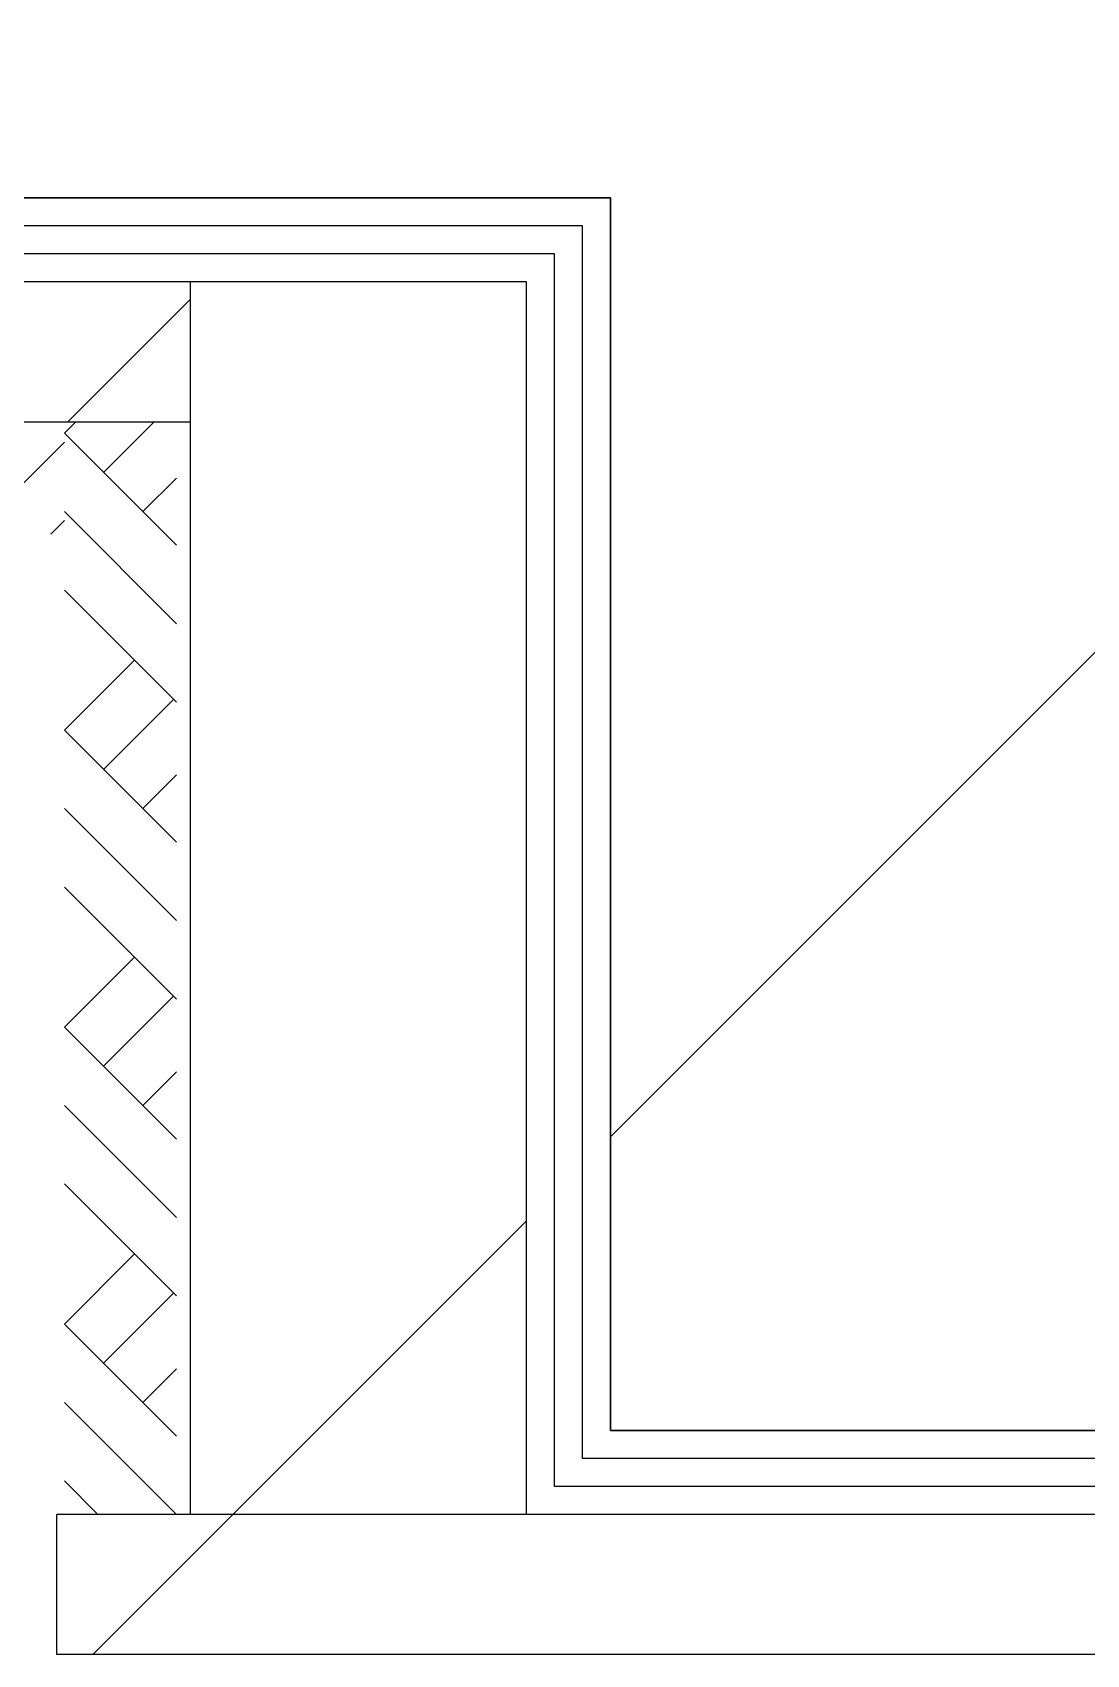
# Model space of a CAD drawing. Header units: metres. Extents: x -29254 to 67342, y -13190 to 112674.
# Drawn here: x -22169 to -19658, y 67822 to 71685 of the extents above; entities that cross this region are included whole.
import ezdxf

# ---------------------------------------------------------------- set-up
doc = ezdxf.new("R2010")
doc.units = ezdxf.units.M
doc.layers.add('PUB_HATCH', color=7, linetype='Continuous')
doc.layers.add('Q', color=4, linetype='Continuous')

msp = doc.modelspace()

# ---------------------------------------------------------------- hatches: boundary and pattern name
h = msp.add_hatch()
h.set_pattern_fill('AN31C', scale=2001)
h.set_pattern_definition([(45, (0, 0), (-4492.37, 4492.37), [])])
h.paths.add_polyline_path([(-9019.76, 70023.37), (-19124.81, 70023.37), (-19124.81, 74025.37), (-17824.16, 74025.37), (-17824.16, 73825.27), (-17290.56, 73825.27), (-17290.56, 74158.77), (-17457.31, 74158.77), (-17457.31, 74358.87), (-19691.76, 74358.87), (-19691.76, 72958.17), (-23425.99, 72958.17), (-23425.99, 71290.67), (-20792.31, 71290.67), (-20792.31, 68355.87), (-7352.26, 68355.87), (-7352.26, 71290.67), (-4786.6, 71290.67), (-4786.6, 72958.17), (-8452.81, 72958.17), (-8452.81, 74358.87), (-9536.68, 74358.87), (-9536.68, 74158.77), (-9703.43, 74158.77), (-9703.43, 73825.27), (-9169.83, 73825.27), (-9019.76, 73825.27)])
h = msp.add_hatch()
h.set_pattern_fill('AN32C', scale=667)
h.set_pattern_definition([(45, (0, 0), (-1497.46, 1497.46), [])])
h.paths.add_polyline_path([(-21792.81, 70757.07), (-21792.81, 71090.57), (-23425.99, 71090.57), (-23425.99, 70757.07), (-23325.94, 70757.07)])
h = msp.add_hatch()
h.set_pattern_fill('ANSI31', scale=2001)
h.paths.add_polyline_path([(-21792.81, 68155.77), (-20992.41, 68155.77), (-20992.41, 71090.57), (-21792.81, 71090.57)])
h = msp.add_hatch()
h.set_pattern_fill('AN33C', scale=1334)
h.set_pattern_definition([(45, (0, 0), (-2994.92, 2994.92), [])])
h.paths.add_polyline_path([(-20992.41, 68155.77), (-22110.93, 68155.77), (-22110.93, 67822.27), (-6033.63, 67822.27), (-6033.63, 68155.77), (-7152.16, 68155.77)])

# ---------------------------------------------------------------- linework, layer by layer
for p, q in [((-23425.99, 71290.67), (-20792.31, 71290.67)), ((-20792.31, 71290.67), (-20792.31, 68355.87)), ((-20792.31, 68355.87), (-7352.26, 68355.87))]:
    msp.add_line(p, q)
for points in [[(-4786.6, 71223.97), (-7285.56, 71223.97), (-7285.56, 68289.17), (-20859.01, 68289.17), (-20859.01, 71223.97), (-23425.99, 71223.97)], [(-4786.6, 71157.27), (-7218.86, 71157.27), (-7218.86, 68222.47), (-20925.71, 68222.47), (-20925.71, 71157.27), (-23425.99, 71157.27)]]:
    msp.add_lwpolyline(points)
at = {"layer": 'PUB_HATCH'}
for p, q in [((-22092.96, 70730.39), (-22066.28, 70757.07)), ((-21826.16, 70463.59), (-22092.96, 70730.39)), ((-21999.58, 70637.01), (-21879.52, 70757.07)), ((-22312.1, 70490.27), (-22092.96, 70709.41)), ((-21906.2, 70543.63), (-21826.16, 70623.67)), ((-21826.16, 70276.83), (-22092.96, 70543.63)), ((-22125.34, 70490.27), (-22092.96, 70522.65)), ((-21826.16, 70090.07), (-22092.96, 70356.87)), ((-22092.96, 70023.37), (-21926.21, 70190.12)), ((-21999.58, 69929.99), (-21832.83, 70096.74)), ((-21826.16, 69756.57), (-22092.96, 70023.37)), ((-21906.2, 69836.61), (-21826.16, 69916.65)), ((-21826.16, 69569.81), (-22092.96, 69836.61)), ((-21826.16, 69383.05), (-22092.96, 69649.85)), ((-22092.96, 69316.35), (-21926.21, 69483.1)), ((-21999.58, 69222.97), (-21832.83, 69389.72)), ((-21826.16, 69049.55), (-22092.96, 69316.35)), ((-21906.2, 69129.59), (-21826.16, 69209.63)), ((-21826.16, 68862.79), (-22092.96, 69129.59)), ((-21826.16, 68676.03), (-22092.96, 68942.83)), ((-22092.96, 68609.33), (-21926.21, 68776.08)), ((-21999.58, 68515.95), (-21832.83, 68682.7)), ((-21826.16, 68342.53), (-22092.96, 68609.33)), ((-21906.2, 68422.57), (-21826.16, 68502.61)), ((-21826.16, 68155.77), (-22092.96, 68422.57)), ((-22012.92, 68155.77), (-22092.96, 68235.81))]:
    msp.add_line(p, q, dxfattribs=at)
at = {"layer": 'Q'}
msp.add_line((-20992.41, 68155.77), (-22110.93, 68155.77), dxfattribs=at)
for points in [[(-7352.26, 68355.87), (-20792.31, 68355.87), (-20792.31, 71290.67), (-23425.99, 71290.67), (-23425.99, 72958.17), (-19691.76, 72958.17), (-19691.76, 74358.87), (-17457.31, 74358.87)], [(-17457.31, 74358.87), (-19691.76, 74358.87), (-19691.76, 72958.17), (-23425.99, 72958.17), (-23425.99, 71290.67), (-20792.31, 71290.67), (-20792.31, 68355.87), (-7352.26, 68355.87)], [(-4786.6, 71090.57), (-7152.16, 71090.57), (-7152.16, 68155.77), (-20992.41, 68155.77), (-20992.41, 71090.57), (-23425.99, 71090.57)], [(-21792.81, 68155.77), (-21792.81, 71090.57)], [(-21792.81, 70757.07), (-23425.99, 70757.07)], [(-7152.16, 68155.77), (-6033.63, 68155.77), (-6033.63, 67822.27), (-22110.93, 67822.27), (-22110.93, 68155.77)]]:
    msp.add_lwpolyline(points, dxfattribs=at)

doc.saveas('drawing.dxf')
